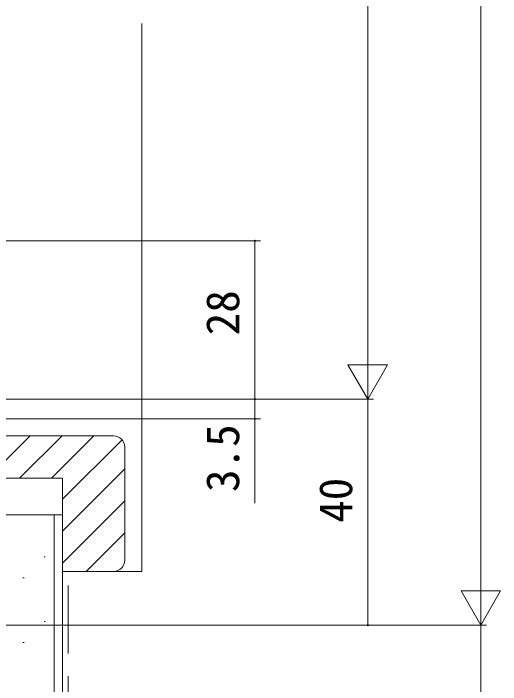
# Model space of a CAD drawing. Units: millimetres, scale not verified. Extents: x -1189 to -189, y -840 to 760.
# Drawn here: x -882.4 to -796.2, y 102.5 to 221.2 of the extents above; entities that cross this region are included whole.
import ezdxf
from ezdxf.enums import TextEntityAlignment as Align

# ---------------------------------------------------------------- set-up
doc = ezdxf.new("R2010")
doc.units = ezdxf.units.MM
doc.header["$LTSCALE"] = 4
doc.linetypes.add('DASHED3', pattern=[4, 3, -1])
doc.layers.add('0-5_YSS_K', color=3, linetype='Continuous', lineweight=9)
doc.layers.add('0-7_YKK_D', color=6, linetype='Continuous', lineweight=9)
doc.styles.add('ＭＳ ゴシック', font='')
doc.styles.get('ＭＳ ゴシック').set_extended_font_data('MS Gothic')

msp = doc.modelspace()

# ---------------------------------------------------------------- linework, layer by layer
at = {"layer": '0-5_YSS_K'}
for p, q in [((-859.674, 219.451), (-859.674, 122.502)), ((-901.675, 146.501), (-864.675, 146.501)), ((-886.945, 139.001), (-879.445, 146.501)), ((-881.288, 139.001), (-873.788, 146.501)), ((-875.631, 139.001), (-868.131, 146.501)), ((-873.675, 135.3), (-863.164, 145.811)), ((-862.675, 144.501), (-862.675, 124.501)), ((-873.675, 129.643), (-862.675, 140.643)), ((-873.675, 139.001), (-901.675, 139.001)), ((-873.675, 122.501), (-873.675, 139.001)), ((-873.675, 123.986), (-862.675, 134.986)), ((-873.674, 132.502), (-886.174, 132.502)), ((-875.174, 132.502), (-875.174, -51.999)), ((-873.674, -51.999), (-873.674, 132.502)), ((-869.504, 122.501), (-862.675, 129.329)), ((-876.975, 125.123), (-876.775, 125.123)), ((-864.675, 122.501), (-873.675, 122.501)), ((-867.21, 122.502), (-859.674, 122.502)), ((-880.705, 121.393), (-880.505, 121.393)), ((-876.975, 113.688), (-876.775, 113.688)), ((-880.705, 109.958), (-880.505, 109.958))]:
    msp.add_line(p, q, dxfattribs=at)
at = {"layer": '0-5_YSS_K', "linetype": 'DASHED3'}
msp.add_line((-872.674, -51.999), (-872.674, 122.502), dxfattribs=at)
at = {"layer": '0-5_YSS_K'}
for centre, start, end in [((-864.675, 144.501), 0, 89.99998), ((-864.675, 124.501), 270, 359.99998)]:
    msp.add_arc(centre, 2, start, end, dxfattribs=at)
at = {"layer": '0-7_YKK_D'}
for p, q in [((-799.674, 406.001), (-799.674, 120.001)), ((-819.671, 375.993), (-819.678, 159.996)), ((-1004.656, 181), (-838.674, 181)), ((-839.674, 181), (-839.674, 153)), ((-819.678, 152.996), (-819.678, 165.12)), ((-816.178, 159.058), (-823.178, 159.058)), ((-819.678, 152.996), (-823.178, 159.058)), ((-819.678, 152.996), (-816.178, 159.058)), ((-961.874, 153), (-838.674, 153)), ((-961.874, 153), (-838.674, 153)), ((-961.874, 153), (-818.674, 153)), ((-961.874, 153), (-818.678, 152.996)), ((-819.674, 153), (-819.674, 113.001)), ((-960.673, 149.501), (-838.674, 149.501)), ((-799.674, 113.001), (-799.674, 125.125)), ((-796.174, 119.063), (-803.174, 119.063)), ((-799.674, 113.001), (-803.174, 119.063)), ((-799.674, 113.001), (-796.174, 119.063)), ((-1002.174, 113.001), (-798.674, 113.001)), ((-975.874, 113.001), (-818.674, 113.001)), ((-975.474, 113.001), (-798.674, 113.001)), ((-799.674, 81.001), (-799.674, 113.001))]:
    msp.add_line(p, q, dxfattribs=at)
msp.add_lwpolyline([(-839.674, 153), (-839.674, 149.501), (-839.674, 134.601)], dxfattribs=at)
for centre, start, end in [((-839.674, 181), 90, 270), ((-839.674, 181), 270, 90), ((-839.674, 153), 90, 270), ((-839.674, 153), 90, 270), ((-839.674, 153), 270, 90), ((-839.674, 153), 270, 90), ((-839.674, 149.501), 90, 270), ((-839.674, 149.501), 270, 90), ((-819.674, 113.001), 90, 270), ((-819.674, 113.001), 270, 90)]:
    msp.add_arc(centre, 0.106, start, end, dxfattribs=at)

# ---------------------------------------------------------------- texts
at = {"layer": '0-7_YKK_D', "color": 4, "style": 'ＭＳ ゴシック'}
for s, p in [('28', (-840.674, 164.288)), ('3.5', (-840.674, 136.571)), ('40', (-820.674, 131.112))]:
    msp.add_text(s, height=5.865, rotation=90, dxfattribs=at).set_placement(p, align=Align.BOTTOM_LEFT)

doc.saveas('drawing.dxf')
